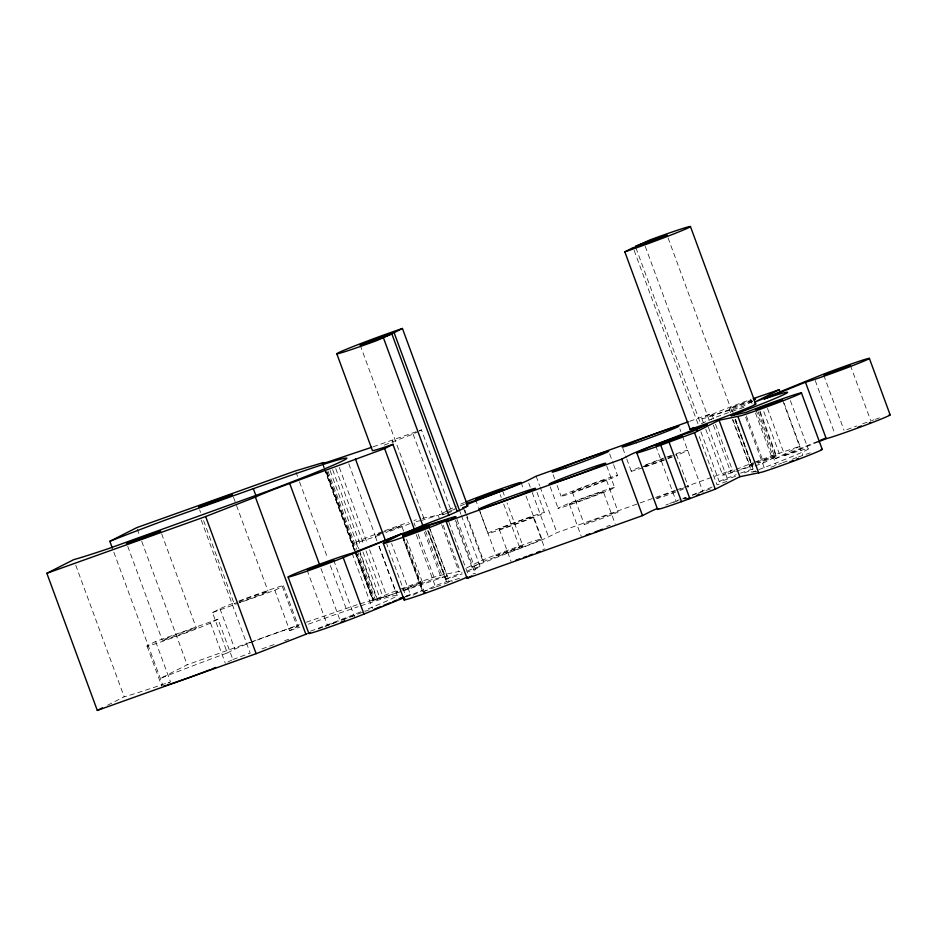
<?xml version="1.0" encoding="UTF-8"?>
<svg xmlns="http://www.w3.org/2000/svg" width="937" height="937" viewBox="0 0 937 937"><rect width="100%" height="100%" fill="white"/><g stroke="black" fill="none" stroke-linecap="round" stroke-linejoin="round"><path stroke-width="0.7" stroke-dasharray="4.68 3.51" d="M459.505 578.246A53.304 1.769 -20.2 0 1 446.574 581.924L427.951 530.471M713.561 418.862L711.581 413.486L703.23 417.738A43.008 1.429 -20.2 0 0 713.678 415.36A53.304 1.769 -20.2 0 1 732.066 409.867L742.9 406.389L755.281 400.099M735.522 419.284L752.61 466.813L735.299 419.753M355.1 552.467L372.762 600.465L374.004 599.668L357.348 554.411M376.967 540.93L374.987 535.554L380.727 533.036M403.613 531.138L401.633 525.762L384.861 532.415M378.946 546.318L395.765 592.02L397.546 591.118M406.576 539.208L422.4 582.228L402.43 590.017M478.924 508.686L496.235 555.746L522.881 545.955L507.058 502.935M730.38 412.725L729.349 408.391L751.638 399.982M522.881 545.955L496.235 555.746M732.851 419.448L749.682 465.174L753.582 463.382M759.989 411.003L776.316 455.382L757.412 462.784M384.24 445.157A43.008 1.429 -20.2 0 1 412.772 434.229L417.879 431.711M419.062 431.102L421.439 429.896L451.119 510.583L455.007 509.189M218.016 619.181L155.624 641.482L148.116 645.3A34.411 1.136 -20.2 0 0 170.956 638.402A34.411 1.136 -20.2 0 0 210.509 623L218.016 619.181L232.856 659.531L227.855 662.072M250.144 642.29L187.166 664.801L160.297 678.447A122.138 4.053 -20.2 0 1 215.112 657.446L227.328 652.937L212.476 612.599L219.984 608.781A34.411 1.136 -20.2 0 1 235.035 602.514M274.869 590.298L282.377 586.48L297.216 626.818L289.709 630.636L274.869 590.298L239.567 602.749M447.207 510.806L439.43 514.753L444.63 512.902M448.507 510.138L456.296 506.191M413.123 434.124L442.814 514.8L446.375 512.984M447.558 512.387L455.031 508.592M460.243 505.945L464.916 503.965M107.544 705.245L124.176 696.8A122.138 4.053 -20.2 0 0 160.297 685.287L169.199 682.253M167.969 683.096L170.475 681.82L155.624 641.482M227.328 652.937L234.836 649.118A34.411 1.136 -20.2 0 1 274.389 633.728A34.411 1.136 -20.2 0 1 297.216 626.818M743.943 407.326A43.008 1.429 -20.2 0 0 715.399 417.363L700.712 423.969L635.415 246.466M413.018 595.182L423.395 589.9L404.597 538.81M466.685 567.927L478.374 562.001A34.411 1.136 -20.2 0 1 523.209 544.737A34.411 1.136 -20.2 0 1 536.011 541.82A34.411 1.136 -20.2 0 1 486.725 560.103L471.897 567.049L455.077 521.335M403.086 536.573L423.372 591.692L435.096 585.742L446.75 581.572M471.897 567.049L487.287 561.251A53.304 1.769 -20.2 0 1 520.012 548.473A43.008 1.429 -20.2 0 0 548.555 536.913L556.906 532.673L674.792 490.543M715.54 424.25L732.371 469.964L724.008 474.204A43.008 1.429 -20.2 0 0 734.456 471.838A53.304 1.769 -20.2 0 1 752.844 466.345M755.07 465.935L763.69 462.855L776.059 456.577L759.239 410.863M758.068 411.612L775.379 458.673L799.999 446.176M429.896 528.808L447.207 575.857L431.922 579.593A34.411 1.136 -20.2 0 1 403.074 590.533M775.379 458.673L817.79 441.339M767.497 408.427L784.819 455.487L818.188 441.842M405.042 596.717L410.394 594.538L391.596 543.448M405.92 596.963L423.395 589.9M751.638 400.696L728.892 408.696M381.652 532.673L401.633 525.762M752.926 401.001L750.572 401.903A34.411 1.136 -20.2 0 1 709.93 415.665L711.406 419.694M402.418 589.139L422.4 582.228M756.335 462.292L776.316 455.382M423.372 591.692L428.068 589.888A34.411 1.136 -20.2 0 1 435.225 587.218M776.059 456.577L771.35 458.38A34.411 1.136 -20.2 0 1 758.185 463.241M684.268 499.023L686.411 498.203M310.557 631.151L317.315 628.633A111.69 3.701 -20.2 0 0 363.65 610.666M342.895 619.591L363.451 611.943M364.821 611.439L370.291 609.401M232.856 659.531L250.191 653.089L200.225 517.318M212.476 612.599L238.232 603.229M442.814 514.8L446.598 513.417M447.863 512.961L451.657 511.579M284.649 640.721L288.748 639.233M308.472 624.147L334.743 614.777A111.69 3.701 -20.2 0 1 358.133 606.719M274.049 644.574L259.198 649.891M373.113 446.797L421.439 429.896M689.655 421.322L711.581 413.486M439.16 517.892L438.176 515.198L422.2 520.281M251.514 641.798L299.43 624.674M306.282 622.227L358.59 604.271M676.163 490.051L732.371 469.964M403.121 590.872L447.207 575.857M400.731 589.022A34.411 1.136 -20.2 0 1 440.273 575.353L460.196 571.219L442.885 524.17M410.394 594.538L405.92 596.143L386.735 544.022M726.913 481.349L717.028 484.886L698.229 433.784M754.636 462.175A34.411 1.136 -20.2 0 1 771.35 456.026L799.929 446.199L784.105 403.168M289.709 630.636L299.875 627.158M381.652 533.551L374.987 535.554M372.762 600.465L401.762 591.329M784.819 455.487L787.127 454.714A76.846 2.542 -20.2 0 1 805.843 450.463A76.846 2.542 -20.2 0 1 754.753 471.147L751.825 472.248L732.535 419.811M753.582 464.096L749.682 465.174M359.995 603.85L374.004 599.668M397.546 591.622L395.765 592.02M420.783 520.574L413.721 522.061L415.208 526.09M422.282 518.337L438.176 515.198M753.137 471.99L758.384 470.971M850.398 365.383L870.684 420.514M823.764 375.175L844.038 430.306M815.237 380.504L835.019 434.288M790.395 400.626L808.198 449.034M782.489 399.9L802.763 455.019M763.807 411.601L779.151 453.285M755.843 409.68L776.129 464.811M752.06 403.589L750.572 399.549A34.411 1.136 -20.2 0 0 709.93 415.665M755.527 412.994L771.35 456.026M746.367 415.794L763.69 462.855M745.653 417.258L764.943 469.695M732.066 409.867L733.05 412.561M668.058 237.893L731.984 411.659M735.006 419.87L753.125 469.132A18.061 0.597 -20.2 0 1 741.963 473.829M713.385 425.082L730.708 472.143M645.242 246.337L709.04 419.741M708.36 427.12L727.662 479.568M701.848 418.628L703.336 422.669M705.807 429.392L722.626 475.106M634.138 250.355L697.936 423.758M700.923 431.84L719.218 481.583A18.061 0.597 -20.2 0 0 736.177 475.996M679.84 428.853L680.824 431.535M682.405 436.056L703.183 492.534M676.455 454.515L688.32 486.795M655.759 445.836L676.045 500.979M622.824 448.273L626.291 457.689M626.783 459.025L631.245 471.135M609.659 453.93L613.114 463.346M613.618 464.693L617.565 475.446A30.101 0.996 -20.2 0 1 575.189 491.948A30.101 0.996 -20.2 0 1 575.189 490.098A30.101 0.996 -20.2 0 1 617.565 475.446M606.696 465.994L614.613 487.509A30.101 0.996 -20.2 0 1 572.226 504.012A30.101 0.996 -20.2 0 1 572.226 502.162A30.101 0.996 -20.2 0 1 614.613 487.509M606.262 479.603A18.061 0.597 -20.2 0 1 580.835 489.501A18.061 0.597 -20.2 0 1 580.835 488.388A18.061 0.597 -20.2 0 1 606.262 479.603L618.139 511.871A18.061 0.597 -20.2 0 1 592.711 521.768A18.061 0.597 -20.2 0 1 592.711 520.667A18.061 0.597 -20.2 0 1 618.139 511.871M603.311 491.667A18.061 0.597 -20.2 0 1 577.883 501.564A18.061 0.597 -20.2 0 1 577.883 500.463A18.061 0.597 -20.2 0 1 603.311 491.667L615.187 523.935M572.355 492.066L584.231 524.333M569.403 504.129L581.28 536.397M553.146 474.696L554.622 478.737M557.105 485.46L561.064 496.212M550.183 486.76L558.101 508.276M536.128 476.195L539.595 485.6M540.087 486.947L556.906 532.673M537.006 492.429L544.432 512.598A30.101 0.996 -20.2 0 1 502.045 529.089A30.101 0.996 -20.2 0 1 502.045 527.25A30.101 0.996 -20.2 0 1 544.432 512.598M528.761 483.129L530.248 487.158M532.228 492.534L548.555 536.913M521.077 482.52L523.549 489.243M526.02 495.966L541.855 538.986M533.13 516.744A18.061 0.597 -20.2 0 1 507.702 526.641A18.061 0.597 -20.2 0 1 507.702 525.54A18.061 0.597 -20.2 0 1 533.13 516.744L545.006 549.023M502.607 490.836L504.574 496.212M500.217 494.689L501.213 497.383M503.684 504.106L520.012 548.473M499.222 529.206L511.098 561.486M475.469 499.28L478.432 507.339M480.002 511.848L487.919 533.364M464.834 509.997L465.818 512.691M466.321 514.026L483.633 561.087M463.768 509.084L466.239 515.807M466.731 517.154L483.562 562.879M459.423 510.196L460.899 514.237M461.402 515.573L480.201 566.674A18.061 0.597 -20.2 0 1 467.633 571.898M456.998 519.379L476.792 573.163M455.628 520.281L475.41 574.065M448.928 522.354L468.219 574.791M441.632 524.615L458.943 571.664M428.97 526.641L449.245 581.76M360.206 345.156L425.14 521.663M428.666 531.244L446.293 579.125A18.061 0.597 -20.2 0 0 462.14 573.936M427.776 530.834L446.574 581.924M392.216 440.331L393.224 443.084M425.515 530.857L442.674 577.485M424.449 532.333L440.273 575.353M418.171 534.16L434.499 578.527M416.297 534.652L435.096 585.742M402.324 536.421L422.61 591.552M403.343 539.255L422.142 590.345M348.81 463.85L377.072 540.649M379.098 546.13L397.265 595.51M339.323 467.493L367.573 544.292M369.6 549.785L386.758 596.412M335.774 468.699L364.036 545.498M366.051 550.979L383.21 597.619M332.67 469.683L360.921 546.482M362.947 551.975L380.106 598.602M330.058 470.491L358.824 548.672M359.328 550.042L377.494 599.411M356.013 542.523L357.993 547.911M359.972 553.287L376.791 598.989A34.411 1.136 -20.2 0 0 399.385 591.856M327.985 471.088L356.751 549.269M357.255 550.64L375.421 600.008M327.072 472.119L355.334 548.918M326.498 471.475L355.264 549.644M355.767 551.015L373.933 600.394M322.644 463.007L324.155 467.13M326.181 472.611L373.113 600.16M322.574 463.393L324.085 467.504M324.589 468.887L373.043 600.547M322.305 463.323L323.815 467.434M324.319 468.805L354.596 551.097M352.136 553.322L372.411 608.441M333.713 560.244L354.479 616.71M296.022 472.26L297.533 476.371M299.547 481.864L327.809 558.663M330.339 565.515L345.976 608.031M320.981 568.501L339.651 619.24M307.067 570.036L327.353 625.155M283.478 585.766L298.317 626.103M233.512 497.313L236.019 504.129M236.522 505.5L268.134 591.399M199.604 509.775L200.612 512.504M203.622 520.679L234.227 603.861M219.984 608.781L234.836 649.118M210.509 623L225.349 663.349M161.644 533.832L196.266 627.919A18.061 0.597 -20.2 0 1 170.839 637.816A18.061 0.597 -20.2 0 1 170.839 636.715A18.061 0.597 -20.2 0 1 196.266 627.919M137.212 529.03L139.73 535.882M141.745 541.375L187.166 664.801M127.737 546.294L162.359 640.381M113.869 552.268L162.968 685.638M147.015 646.015L161.867 686.364M75.733 565.14L124.176 696.8M687.746 486.842A18.061 0.597 -20.2 0 1 687.746 487.17M683.354 489.067A18.061 0.597 -20.2 0 1 679.852 490.461M675.753 492.03A18.061 0.597 -20.2 0 1 656.685 498.73M656.685 498.097A18.061 0.597 -20.2 0 1 675.753 490.789M679.852 489.348A18.061 0.597 -20.2 0 1 683.354 488.165M606.707 526.5A18.061 0.597 -20.2 0 1 610.221 525.317M712.132 487.017A53.304 1.769 -20.2 0 1 691.951 495.052M685.802 497.395A53.304 1.769 -20.2 0 1 683.26 498.355M665.891 505.008A43.008 1.429 -20.2 0 1 668.397 504.024M669.674 503.52A43.008 1.429 -20.2 0 1 679.419 499.796M542.734 549.539A18.061 0.597 -20.2 0 1 544.432 549.07M675.87 454.562A18.061 0.597 -20.2 0 1 675.87 454.902M671.489 456.799A18.061 0.597 -20.2 0 1 667.976 458.181M663.888 459.751A18.061 0.597 -20.2 0 1 643.122 466.931M643.122 466.603A18.061 0.597 -20.2 0 1 663.888 458.521M667.976 457.08A18.061 0.597 -20.2 0 1 674.183 455.031M753.289 464.998A34.411 1.136 -20.2 0 1 740.16 469.531M735.03 471.159A34.411 1.136 -20.2 0 1 735.03 469.941M736.142 469.472A34.411 1.136 -20.2 0 1 753.301 462.679M673.715 502.302A34.411 1.136 -20.2 0 1 677.498 500.838M682.663 498.882A34.411 1.136 -20.2 0 1 686.247 497.547M692.267 495.322A34.411 1.136 -20.2 0 1 695.875 494.022M698.217 493.178A34.411 1.136 -20.2 0 1 712.694 488.177M676.104 453.789A30.101 0.996 -20.2 0 1 676.104 455.511M672.333 456.975A30.101 0.996 -20.2 0 1 645.37 466.86M642.887 467.715A30.101 0.996 -20.2 0 1 639.514 467.34M645.37 465.021A30.101 0.996 -20.2 0 1 664.415 457.9M666.804 457.033A30.101 0.996 -20.2 0 1 670.997 455.558M473.009 573.912A43.008 1.429 -20.2 0 1 475.41 573.28M770.964 467.258A34.411 1.136 -20.2 0 1 781.587 463.159M782.746 462.726A34.411 1.136 -20.2 0 1 789.938 460.044M792.351 459.165A34.411 1.136 -20.2 0 1 797.129 457.432M798.301 457.022A34.411 1.136 -20.2 0 1 810.271 452.852M846.825 429.673A34.411 1.136 -20.2 0 1 856.664 425.984M862.672 423.782A34.411 1.136 -20.2 0 1 870.215 421.088M871.515 420.643A34.411 1.136 -20.2 0 1 873.998 419.776M875.439 419.272A34.411 1.136 -20.2 0 1 879.468 417.914M325.022 626.49A34.411 1.136 -20.2 0 1 338.761 621.29M341.162 620.399A34.411 1.136 -20.2 0 1 348.365 617.788M349.524 617.366A34.411 1.136 -20.2 0 1 357.313 614.625M436.419 586.785A34.411 1.136 -20.2 0 1 452.571 581.01M376.803 599.012A34.411 1.136 -20.2 0 1 398.049 590.041M460.817 504.047A34.411 1.136 -20.2 0 1 464.518 502.501M318.287 628.961A38.663 1.277 -20.2 0 1 329.672 624.534M330.808 624.101A38.663 1.277 -20.2 0 1 338.971 621.055M360.768 605.841A111.69 3.701 -20.2 0 1 396.058 596.459L393.083 598.064A111.69 3.701 -20.2 0 1 364.903 610.163M409.926 523.619A34.411 1.136 -20.2 0 1 385.903 532.755M379.953 534.91A34.411 1.136 -20.2 0 1 356.072 542.441A34.411 1.136 -20.2 0 1 383.491 531.232M384.697 530.775A34.411 1.136 -20.2 0 1 408.637 522.249M413.931 520.503A34.411 1.136 -20.2 0 1 416.274 519.777M467.633 570.668A18.061 0.597 -20.2 0 1 480.201 566.674M446.293 579.125A18.061 0.597 -20.2 0 1 462.14 572.671M740.558 473.126A18.061 0.597 -20.2 0 1 753.114 469.109M719.218 481.583A18.061 0.597 -20.2 0 1 736.177 474.719M239.193 601.589A18.061 0.597 -20.2 0 1 263.168 592.77A18.061 0.597 -20.2 0 1 263.168 593.671A18.061 0.597 -20.2 0 1 239.193 602.491M234.8 603.815A18.061 0.597 -20.2 0 1 236.499 602.702M238.818 601.05A34.411 1.136 -20.2 0 1 272.468 588.893A34.411 1.136 -20.2 0 1 282.377 586.48"/><path stroke-width="1.41" d="M457.151 511.356L391.842 333.853L377.154 340.447A43.008 1.429 -20.2 0 1 338.175 352.862A43.008 1.429 -20.2 0 1 397.347 330.199L402.43 328.477L467.739 505.968C447.09 518.161 423.184 522.916 402.594 535.226L407.29 533.422A34.411 1.136 -20.2 0 1 447.816 519.602A34.411 1.136 -20.2 0 1 412.83 533.774A34.411 1.136 -20.2 0 1 384.451 542.675L402.617 533.434L425.796 525.446A53.304 1.769 -20.2 0 0 444.185 519.953A43.008 1.429 -20.2 0 1 454.632 517.587L446.281 521.827L467.059 578.305L642.513 515.608L650.875 511.356A43.008 1.429 -20.2 0 1 657.2 508.533M391.842 333.853A18.061 0.597 -20.2 0 1 364.177 344.113A18.061 0.597 -20.2 0 1 371.357 340.459A18.061 0.597 -20.2 0 1 394.114 332.694L402.43 328.477M624.815 251.842L633.143 247.614A18.061 0.597 -20.2 0 0 655.888 239.86A18.061 0.597 -20.2 0 0 663.08 236.206A18.061 0.597 -20.2 0 0 635.415 246.466L650.091 239.872A43.008 1.429 -20.2 0 1 689.082 227.457A43.008 1.429 -20.2 0 1 629.91 250.12L624.815 251.842L690.124 429.345L695.219 427.623A43.008 1.429 -20.2 0 0 739.972 411.062A43.008 1.429 -20.2 0 0 754.39 404.163M307.266 633.576A38.663 1.277 -20.2 0 0 305.872 634.267L256.129 653.686L97.307 710.445L46.85 573.292L73.707 559.647A122.138 4.053 -20.2 0 0 109.84 548.145L266.846 491.48A111.69 3.701 -20.2 0 0 342.614 460.91L345.589 459.317A111.69 3.701 -20.2 0 0 284.274 477.636L164.654 520.304A122.138 4.053 -20.2 0 0 109.828 541.305L112.358 548.157M109.828 541.305L136.708 527.66L295.518 470.889L323.534 462.527L322.305 463.323L327.025 462.269L371.755 447.265M46.85 573.292L205.66 516.533L255.403 497.114A38.663 1.277 -20.2 0 1 289.697 483.469L384.627 448.589L392.943 444.372L422.634 525.048M97.307 710.445L102.426 707.845M446.281 521.827L621.735 459.13L630.086 454.878A43.008 1.429 -20.2 0 1 658.629 443.318A53.304 1.769 -20.2 0 0 691.354 430.551L707.376 424.426L691.916 431.699A34.411 1.136 -20.2 0 0 669.077 439.734L660.726 442.838A34.411 1.136 -20.2 0 0 636.785 452.817L657.563 509.295M690.124 429.345L693.685 427.53M636.785 452.817A34.411 1.136 -20.2 0 0 660.726 445.192L694.516 432.718L719.077 420.244L741.202 415.677A34.411 1.136 -20.2 0 0 787.689 398.975A34.411 1.136 -20.2 0 0 793.897 394.922A34.411 1.136 -20.2 0 0 746.332 412.315L731.047 415.77L733.976 414.669A76.846 2.542 -20.2 0 0 785.065 393.985A76.846 2.542 -20.2 0 0 766.349 398.237L764.042 399.021L805.89 382.062A34.411 1.136 -20.2 0 0 848.126 367.363A34.411 1.136 -20.2 0 0 866.35 359.012A34.411 1.136 -20.2 0 0 820.941 375.163L754.601 402.207L779.151 389.722L780.146 392.416M467.059 578.305L471.826 575.88M658.664 508.568A34.411 1.136 -20.2 0 0 681.504 501.67L715.294 489.196L739.843 476.722L761.968 472.154A34.411 1.136 -20.2 0 0 802.295 457.842A34.411 1.136 -20.2 0 0 821.128 449.491M753.758 399.806L755.538 398.904L753.758 399.303M869.395 422.774L870.719 422.154M820.449 440.249L825.743 438.083M818.188 441.842L826.668 438.539A34.411 1.136 -20.2 0 0 866.21 424.859A34.411 1.136 -20.2 0 0 889.049 414.986M343.223 557.609L401.376 533.879L351.574 553.369A34.411 1.136 -20.2 0 0 306.739 569.064A34.411 1.136 -20.2 0 0 293.937 575.552A34.411 1.136 -20.2 0 0 343.223 557.609L363.989 614.075A34.411 1.136 -20.2 0 1 325.01 628.586A34.411 1.136 -20.2 0 1 309.971 632.756M374.25 609.237L380.937 606.52M383.62 605.431L390.319 602.714M392.99 601.624L397.007 599.985M399.689 598.895L403.706 597.267M363.989 614.075L404.561 597.513M696.519 495.415L699.283 494.314M796.602 459.247L798.441 458.521M857.859 427.26L861.302 425.972M399.068 598.696L403.179 597.162M341.162 622.109L344.605 620.821M789.938 461.765L793.393 460.477M686.411 499.175L689.855 497.922M688.285 421.814L536.128 476.195L527.777 480.435A43.008 1.429 -20.2 0 1 499.234 491.995A53.304 1.769 -20.2 0 0 466.509 504.774M753.172 398.635L779.151 389.722M462.644 507.69L467.739 505.968M392.943 444.372L392.591 444.478A43.008 1.429 -20.2 0 1 372.411 450.58L336.793 353.764M423.559 592.852L424.883 592.489M869.372 358.414L890.15 414.892M805.422 382.097L826.2 438.575M801.451 392.919L822.229 449.397M690.452 226.555L755.761 404.058M737.969 416.567L758.747 473.044M719.077 420.244L739.843 476.722M696.25 428.408L697.245 431.102M694.516 432.718L715.294 489.196M669.077 442.159L689.855 498.636M660.726 445.192L681.504 501.67M621.735 459.13L642.513 515.608M394.114 332.694L459.423 510.196M383.526 338.081L448.823 515.573M384.627 448.589L414.318 529.276M355.451 459.001L385.224 539.911M383.35 543.401L404.128 599.867M289.697 483.469L319.47 564.379M288.092 577.016L308.87 633.482M253.353 488.704L255.871 495.556M255.403 497.114L305.872 634.267M205.66 516.533L256.129 653.686M602.62 529.171A18.061 0.597 -20.2 0 1 599.34 530.401M598.228 530.81A18.061 0.597 -20.2 0 1 594.925 532.017M589.76 533.832A18.061 0.597 -20.2 0 1 586.246 535.027M540.04 551.296A18.061 0.597 -20.2 0 1 536.526 552.689M532.439 554.259A18.061 0.597 -20.2 0 1 529.159 555.477M526.945 556.297A18.061 0.597 -20.2 0 1 523.666 557.48M519.578 558.92A18.061 0.597 -20.2 0 1 516.064 560.103M467.622 576.852A34.411 1.136 -20.2 0 1 428.068 592.243A34.411 1.136 -20.2 0 1 405.229 599.141M465.947 501.916A34.411 1.136 -20.2 0 1 511.625 485.132A34.411 1.136 -20.2 0 1 511.625 486.853A34.411 1.136 -20.2 0 1 465.947 503.637M215.768 667.449A34.411 1.136 -20.2 0 1 211.739 669.053M210.298 669.615A34.411 1.136 -20.2 0 1 167.301 685.041M166.189 685.38A34.411 1.136 -20.2 0 1 163.811 686.06M402.781 536.128L428.97 526.641L402.781 536.128M475.914 498.976L502.103 489.489L475.914 498.976M656.216 445.543L682.405 436.056L656.216 445.543M756.3 409.387L782.489 399.9L756.3 409.387M824.209 374.882L850.398 365.383L824.209 374.882M307.523 569.743L333.713 560.244L307.523 569.743M563.324 479.803A30.101 0.996 -20.2 0 0 605.712 463.311A30.101 0.996 -20.2 0 0 563.324 477.964A30.101 0.996 -20.2 0 0 563.324 479.803M566.276 467.739A30.101 0.996 -20.2 0 0 608.663 451.247A30.101 0.996 -20.2 0 0 566.276 465.9A30.101 0.996 -20.2 0 0 566.276 467.739M493.143 504.891A30.101 0.996 -20.2 0 0 535.531 488.388A30.101 0.996 -20.2 0 0 493.143 503.04A30.101 0.996 -20.2 0 0 493.143 504.891M636.457 442.662A30.101 0.996 -20.2 0 0 678.845 426.159A30.101 0.996 -20.2 0 0 636.469 440.812A30.101 0.996 -20.2 0 0 636.457 442.662M135.209 541.012A18.061 0.597 -20.2 0 0 160.637 531.115A18.061 0.597 -20.2 0 0 135.209 539.899A18.061 0.597 -20.2 0 0 135.209 541.012M207.077 504.481A18.061 0.597 -20.2 0 0 232.517 494.584A18.061 0.597 -20.2 0 0 207.077 503.38A18.061 0.597 -20.2 0 0 207.077 504.481"/></g></svg>
